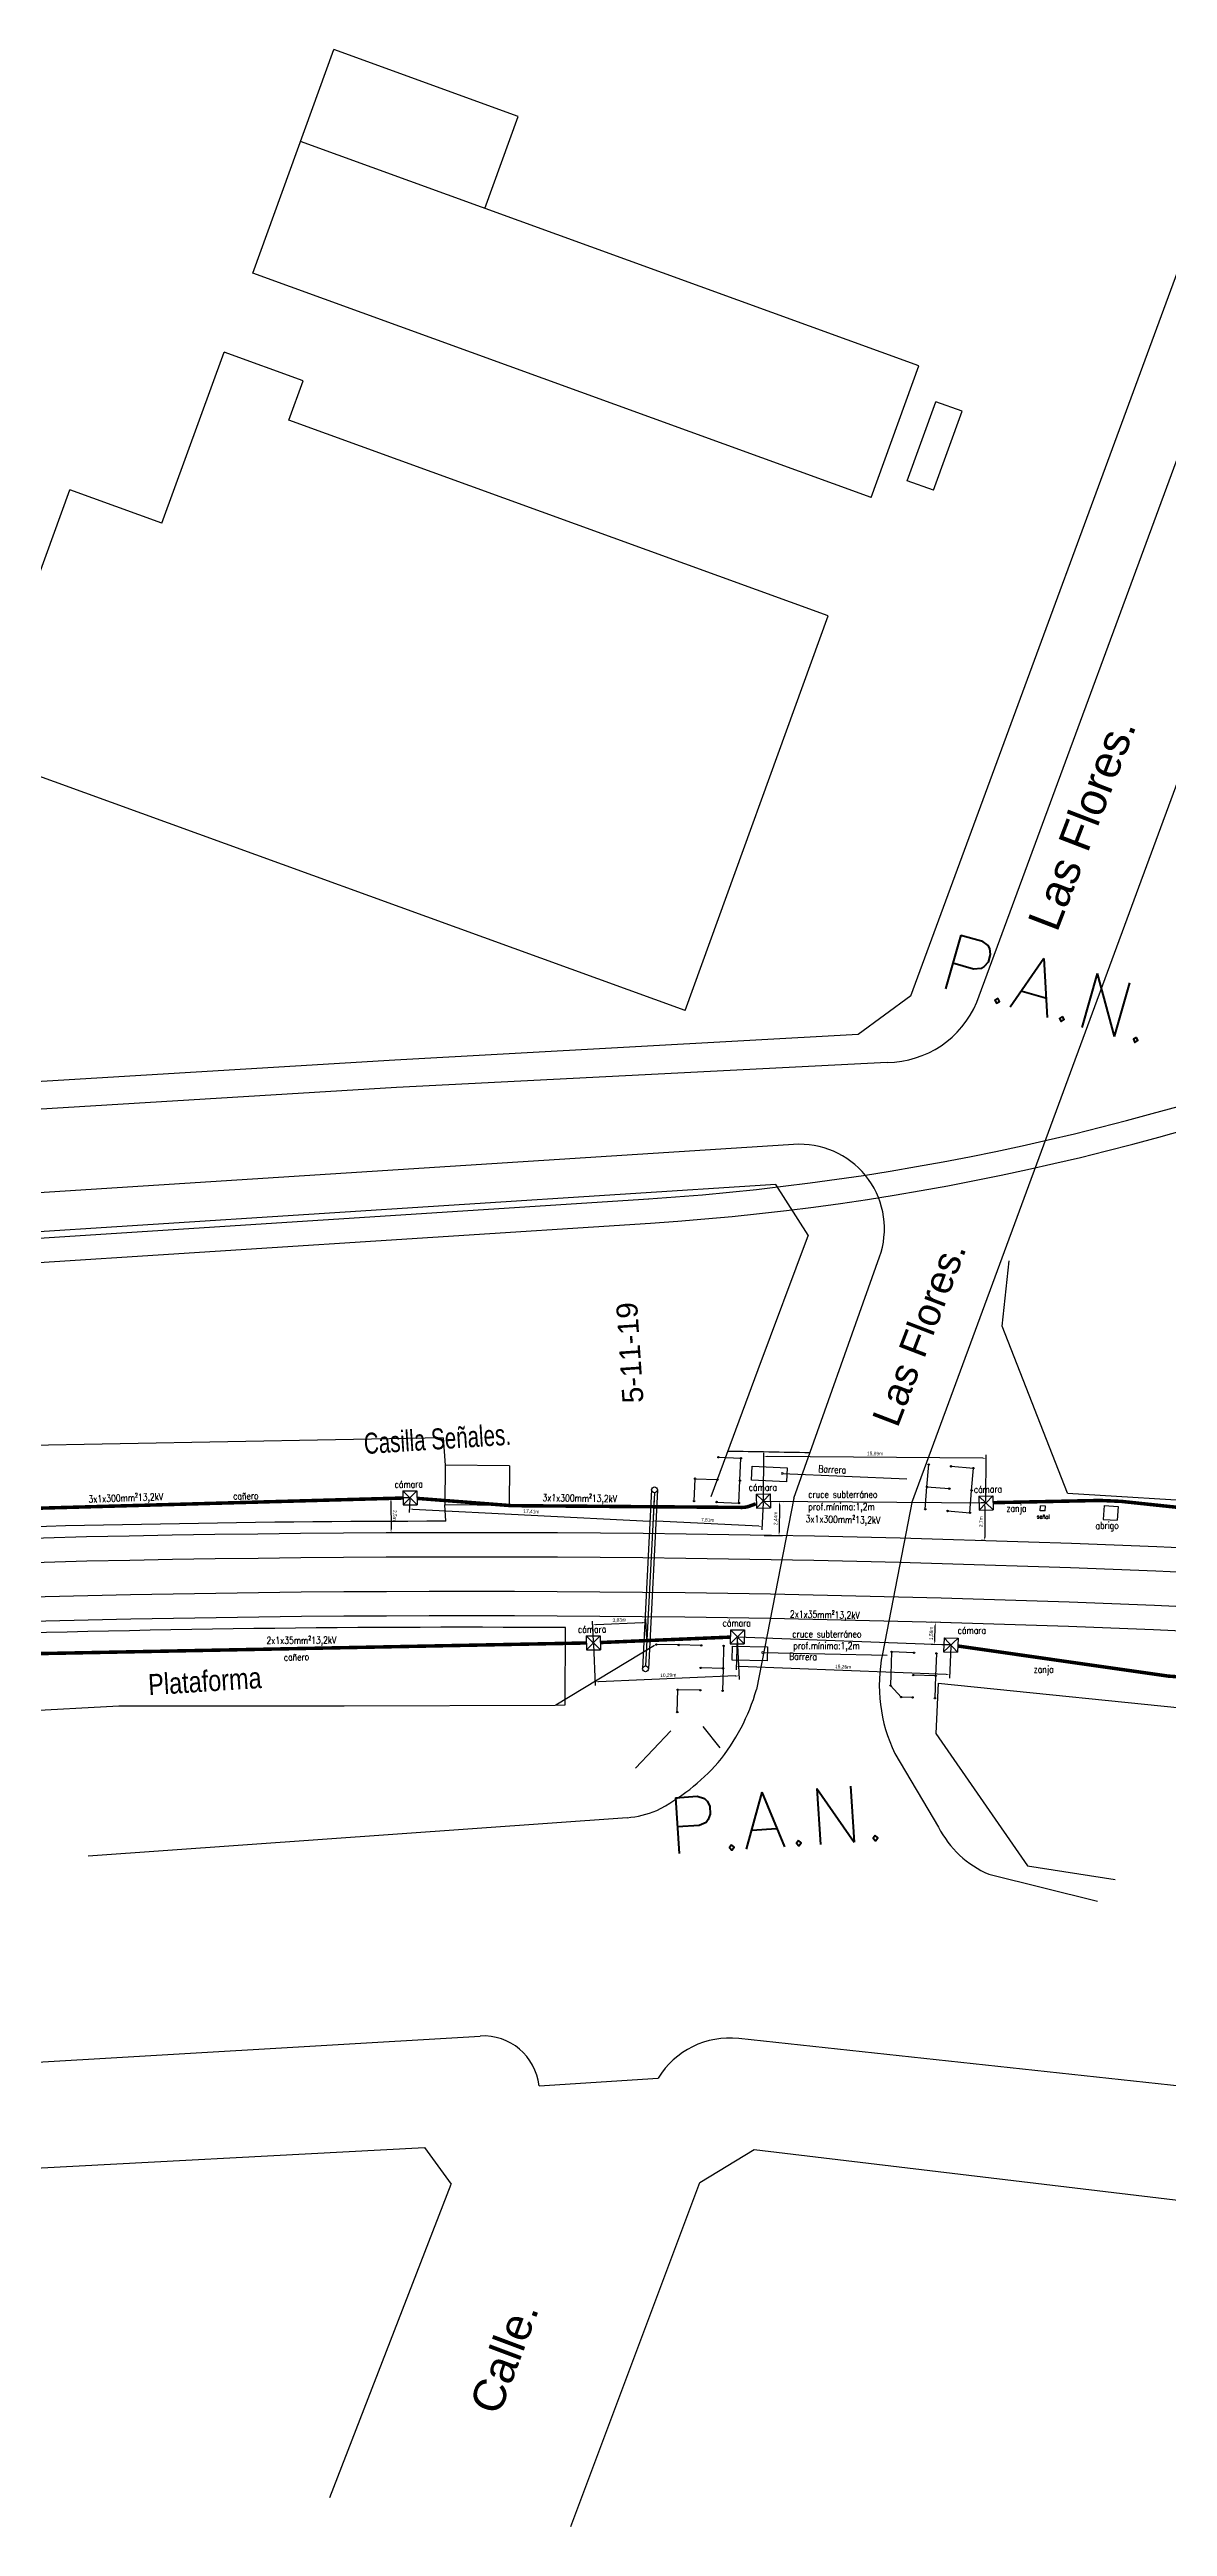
# Model space of a CAD drawing. Header units: millimetres. Extents: x 2168 to 2803, y 1418 to 1620.
# Drawn here: x 2572.3 to 2652.2, y 1440.2 to 1617.2 of the extents above; entities that cross this region are included whole.
import ezdxf

# ---------------------------------------------------------------- set-up
doc = ezdxf.new("R2010")
doc.units = ezdxf.units.MM
doc.linetypes.add('HIDDEN2', pattern=[4.7625, 3.175, -1.5875])
for name, color, linetype in [('CALLES', 8, 'Continuous'), ('EDIFICIOS', 8, 'Continuous'), ('LÌNEA02', 8, 'Continuous'), ('n° de postación', 1, 'Continuous'), ('pórticos', 7, 'Continuous'), ('textos', 7, 'Continuous'), ('Textos catenaria', 7, 'Continuous'), ('TMR', 8, 'Continuous'), ('vías', 8, 'Continuous')]:
    doc.layers.add(name, color=color, linetype=linetype)
doc.styles.add('ROMANS', font='arial.ttf', dxfattribs={"width": 0.7})
doc.styles.add('SIMPLEX', font='simplex.shx', dxfattribs={"width": 0.75})
doc.dimstyles.new('ISO-25', dxfattribs={"dimtxt": 0.25, "dimasz": 0.25, "dimexe": 0.25, "dimexo": 0.1, "dimgap": 0.1, "dimtad": 1, "dimtxsty": 'Standard', "dimcen": 0.25, "dimadec": 0, "dimazin": 0, "dimtfac": 1, "dimtmove": 0, "dimatfit": 3, "dimfxl": 1, "dimarcsym": 0})

# ---------------------------------------------------------------- blocks, each defined once
blk = doc.blocks.new('cámara LDF-LDS')
at = {"color": 6}
for p, q in [((-0.5, 0.5), (0.5, 0.5)), ((-0.5, 0.5), (-0.5, -0.5)), ((-0.5, 0.5), (0.5, -0.5)), ((0.5, 0.5), (-0.5, -0.5)), ((0.5, 0.5), (0.5, -0.5)), ((-0.5, -0.5), (0.5, -0.5))]:
    blk.add_line(p, q, dxfattribs=at)
blk = doc.blocks.new('*D13')
at = {"color": 0, "lineweight": -2, "transparency": 16777216}
for p, q in [((2639.12, 1513.32), (2638.89, 1513.32)), ((2639.14, 1513.07), (2639.14, 1510.87)), ((2639.04, 1510.62), (2638.89, 1510.62))]:
    blk.add_line(p, q, dxfattribs=at)
at = {"color": 0, "transparency": 16777216}
for points in [[(2639.09, 1513.07), (2639.18, 1513.07), (2639.14, 1513.32)], [(2639.09, 1510.87), (2639.18, 1510.87), (2639.14, 1510.62)]]:
    blk.add_solid(points, dxfattribs=at)
at = {"layer": 'Defpoints', "color": 0, "transparency": 16777216}
for p in [(2639.22, 1513.32), (2639.14, 1510.62), (2639.14, 1510.62)]:
    blk.add_point(p, dxfattribs=at)
at = {"color": 0, "transparency": 16777216, "insert": (2638.89, 1511.97), "char_height": 0.25, "attachment_point": 5, "rotation": 90}
blk.add_mtext('2,7m', dxfattribs=at)
blk = doc.blocks.new('*D14')
at = {"color": 0, "lineweight": -2, "transparency": 16777216}
for p, q in [((2611.19, 1503.22), (2611.31, 1500.28)), ((2621.46, 1503.65), (2621.59, 1500.71)), ((2621.33, 1500.95), (2611.55, 1500.54))]:
    blk.add_line(p, q, dxfattribs=at)
at = {"color": 0, "transparency": 16777216}
for points in [[(2611.55, 1500.58), (2611.55, 1500.5), (2611.3, 1500.53)], [(2621.33, 1500.99), (2621.33, 1500.9), (2621.58, 1500.96)]]:
    blk.add_solid(points, dxfattribs=at)
at = {"layer": 'Defpoints', "color": 0, "transparency": 16777216}
for p in [(2611.18, 1503.32), (2621.46, 1503.75), (2611.3, 1500.53)]:
    blk.add_point(p, dxfattribs=at)
at = {"color": 0, "transparency": 16777216, "insert": (2616.53, 1500.99), "char_height": 0.25, "attachment_point": 5, "rotation": 2.3935}
blk.add_mtext('10,29m', dxfattribs=at)
blk = doc.blocks.new('*D15')
at = {"color": 0, "lineweight": -2, "transparency": 16777216}
for p, q in [((2621.46, 1503.65), (2621.37, 1501.39)), ((2636.71, 1503.06), (2636.62, 1500.8)), ((2636.38, 1501.06), (2621.63, 1501.63))]:
    blk.add_line(p, q, dxfattribs=at)
at = {"color": 0, "transparency": 16777216}
for points in [[(2621.63, 1501.67), (2621.63, 1501.59), (2621.38, 1501.64)], [(2636.38, 1501.1), (2636.38, 1501.02), (2636.63, 1501.05)]]:
    blk.add_solid(points, dxfattribs=at)
at = {"layer": 'Defpoints', "color": 0, "transparency": 16777216}
for p in [(2621.46, 1503.75), (2636.71, 1503.16), (2621.38, 1501.64)]:
    blk.add_point(p, dxfattribs=at)
at = {"color": 0, "transparency": 16777216, "insert": (2629.02, 1501.59), "char_height": 0.25, "attachment_point": 5, "rotation": 357.805}
blk.add_mtext('15,26m', dxfattribs=at)
blk = doc.blocks.new('*D16')
at = {"color": 0, "lineweight": -2, "transparency": 16777216}
for p, q in [((2623.33, 1513.54), (2623.36, 1516.89)), ((2639, 1516.51), (2623.6, 1516.64)), ((2639.22, 1513.42), (2639.25, 1516.76))]:
    blk.add_line(p, q, dxfattribs=at)
at = {"color": 0, "transparency": 16777216}
for points in [[(2623.6, 1516.68), (2623.6, 1516.59), (2623.35, 1516.64)], [(2639, 1516.55), (2638.99, 1516.47), (2639.25, 1516.51)]]:
    blk.add_solid(points, dxfattribs=at)
at = {"layer": 'Defpoints', "color": 0, "transparency": 16777216}
for p in [(2623.35, 1516.64), (2623.33, 1513.44), (2639.22, 1513.32)]:
    blk.add_point(p, dxfattribs=at)
at = {"color": 0, "transparency": 16777216, "insert": (2631.3, 1516.82), "char_height": 0.25, "attachment_point": 5, "rotation": 359.5366}
blk.add_mtext('15,89m', dxfattribs=at)
blk = doc.blocks.new('*D17')
at = {"color": 0, "lineweight": -2, "transparency": 16777216}
for p, q in [((2615.52, 1513.74), (2615.42, 1511.78)), ((2622.99, 1511.65), (2615.68, 1512.02)), ((2623.32, 1513.34), (2623.22, 1511.39))]:
    blk.add_line(p, q, dxfattribs=at)
at = {"color": 0, "transparency": 16777216}
for points in [[(2615.69, 1512.06), (2615.68, 1511.98), (2615.44, 1512.03)], [(2622.99, 1511.69), (2622.98, 1511.61), (2623.24, 1511.64)]]:
    blk.add_solid(points, dxfattribs=at)
at = {"layer": 'Defpoints', "color": 0, "transparency": 16777216}
for p in [(2615.53, 1513.84), (2623.33, 1513.44), (2615.44, 1512.03)]:
    blk.add_point(p, dxfattribs=at)
at = {"color": 0, "transparency": 16777216, "insert": (2619.35, 1512.08), "char_height": 0.25, "attachment_point": 5, "rotation": 357.1254}
blk.add_mtext('7,81m', dxfattribs=at)
blk = doc.blocks.new('*D18')
at = {"color": 0, "lineweight": -2, "transparency": 16777216}
for p, q in [((2623.43, 1513.44), (2624.74, 1513.42)), ((2624.48, 1513.17), (2624.45, 1511.23)), ((2623.38, 1511), (2624.69, 1510.98))]:
    blk.add_line(p, q, dxfattribs=at)
at = {"color": 0, "transparency": 16777216}
for points in [[(2624.44, 1513.17), (2624.52, 1513.17), (2624.49, 1513.42)], [(2624.41, 1511.23), (2624.49, 1511.23), (2624.44, 1510.98)]]:
    blk.add_solid(points, dxfattribs=at)
at = {"layer": 'Defpoints', "color": 0, "transparency": 16777216}
for p in [(2623.33, 1513.44), (2623.28, 1511), (2624.44, 1510.98)]:
    blk.add_point(p, dxfattribs=at)
at = {"color": 0, "transparency": 16777216, "insert": (2624.22, 1512.21), "char_height": 0.25, "attachment_point": 5, "rotation": 88.9901}
blk.add_mtext('2,44m', dxfattribs=at)
blk = doc.blocks.new('*D19')
at = {"color": 0, "lineweight": -2, "transparency": 16777216}
for p, q in [((2597.99, 1513.68), (2596.47, 1513.68)), ((2596.72, 1513.43), (2596.73, 1511.43)), ((2597.99, 1511.18), (2596.48, 1511.18))]:
    blk.add_line(p, q, dxfattribs=at)
at = {"color": 0, "transparency": 16777216}
for points in [[(2596.76, 1513.43), (2596.68, 1513.43), (2596.72, 1513.68)], [(2596.77, 1511.43), (2596.69, 1511.43), (2596.73, 1511.18)]]:
    blk.add_solid(points, dxfattribs=at)
at = {"layer": 'Defpoints', "color": 0, "transparency": 16777216}
for p in [(2598.09, 1513.68), (2596.73, 1511.18), (2598.09, 1511.18)]:
    blk.add_point(p, dxfattribs=at)
at = {"color": 0, "transparency": 16777216, "insert": (2596.97, 1512.43), "char_height": 0.25, "attachment_point": 5, "rotation": 270.1899}
blk.add_mtext('2,5m', dxfattribs=at)
blk = doc.blocks.new('*D20')
at = {"color": 0, "lineweight": -2, "transparency": 16777216}
for p, q in [((2598.08, 1513.58), (2598.03, 1512.63)), ((2598.29, 1512.87), (2615.18, 1512.02)), ((2615.47, 1512.71), (2615.42, 1511.76))]:
    blk.add_line(p, q, dxfattribs=at)
at = {"color": 0, "transparency": 16777216}
for points in [[(2598.3, 1512.91), (2598.29, 1512.83), (2598.05, 1512.88)], [(2615.19, 1512.06), (2615.18, 1511.98), (2615.43, 1512.01)]]:
    blk.add_solid(points, dxfattribs=at)
at = {"layer": 'Defpoints', "color": 0, "transparency": 16777216}
for p in [(2598.09, 1513.68), (2615.43, 1512.01), (2615.47, 1512.81)]:
    blk.add_point(p, dxfattribs=at)
at = {"color": 0, "transparency": 16777216, "insert": (2606.75, 1512.69), "char_height": 0.25, "attachment_point": 5, "rotation": 357.1254}
blk.add_mtext('17,41m', dxfattribs=at)
blk = doc.blocks.new('*D35')
at = {"color": 0, "lineweight": -2, "transparency": 16777216}
for p, q in [((2611.18, 1503.42), (2611.12, 1504.86)), ((2611.38, 1504.62), (2614.7, 1504.76)), ((2615, 1503.58), (2614.94, 1505.02))]:
    blk.add_line(p, q, dxfattribs=at)
at = {"color": 0, "transparency": 16777216}
for points in [[(2611.38, 1504.66), (2611.38, 1504.57), (2611.13, 1504.61)], [(2614.7, 1504.8), (2614.7, 1504.71), (2614.95, 1504.77)]]:
    blk.add_solid(points, dxfattribs=at)
at = {"layer": 'Defpoints', "color": 0, "transparency": 16777216}
for p in [(2614.95, 1504.77), (2611.18, 1503.32), (2615.01, 1503.48)]:
    blk.add_point(p, dxfattribs=at)
at = {"color": 0, "transparency": 16777216, "insert": (2613.03, 1504.93), "char_height": 0.25, "attachment_point": 5, "rotation": 2.3935}
blk.add_mtext('3,83m', dxfattribs=at)
blk = doc.blocks.new('*D36')
at = {"color": 0, "lineweight": -2, "transparency": 16777216}
for p, q in [((2636.66, 1504.75), (2635.36, 1504.79)), ((2636.61, 1503.17), (2635.31, 1503.2)), ((2635.57, 1503.45), (2635.6, 1504.53))]:
    blk.add_line(p, q, dxfattribs=at)
at = {"color": 0, "transparency": 16777216}
for points in [[(2635.56, 1504.53), (2635.64, 1504.53), (2635.6, 1504.78)], [(2635.52, 1503.45), (2635.61, 1503.45), (2635.56, 1503.2)]]:
    blk.add_solid(points, dxfattribs=at)
at = {"layer": 'Defpoints', "color": 0, "transparency": 16777216}
for p in [(2635.6, 1504.78), (2636.76, 1504.75), (2636.71, 1503.16)]:
    blk.add_point(p, dxfattribs=at)
at = {"color": 0, "transparency": 16777216, "insert": (2635.34, 1504), "char_height": 0.25, "attachment_point": 5, "rotation": 88.3399}
blk.add_mtext('1,58m', dxfattribs=at)

msp = doc.modelspace()

# ---------------------------------------------------------------- linework, layer by layer
at = {"color": 3}
for p, q in [((2623.327, 1513.444), (2639.219, 1513.315)), ((2621.461, 1503.748), (2636.713, 1503.164))]:
    msp.add_line(p, q, dxfattribs=at)
for p, q in [((2643.106, 1512.75), (2643.117, 1513.1)), ((2643.456, 1512.74), (2643.106, 1512.75)), ((2643.467, 1513.09), (2643.117, 1513.1)), ((2643.456, 1512.74), (2643.467, 1513.09))]:
    msp.add_line(p, q)
at = {"color": 8}
for p, q in [((2647.662, 1513.135), (2647.6, 1512.137)), ((2647.6, 1512.137), (2648.598, 1512.075)), ((2647.662, 1513.135), (2648.66, 1513.073)), ((2648.66, 1513.073), (2648.598, 1512.075))]:
    msp.add_line(p, q, dxfattribs=at)
at = {"color": 5, "linetype": 'HIDDEN2', "ltscale": 0.25, "const_width": 0.25}
msp.add_lwpolyline([(2622.784, 1513.25), (2622.315, 1513.082, -0.0879164), (2621.799, 1512.995), (2605.403, 1513.12, -0.0173384), (2605.299, 1513.125), (2598.586, 1513.642)], format="xyb", dxfattribs=at)
for points in [[(2689.74, 1510.173), (2670.04, 1511.993), (2654.512, 1512.831), (2648.891, 1513.427), (2647.362, 1513.494), (2639.719, 1513.335)], [(2611.684, 1503.34), (2620.969, 1503.728)], [(2637.194, 1503.095), (2652.214, 1500.944), (2668.794, 1499.743), (2684.592, 1499.018), (2689.949, 1499.762)]]:
    msp.add_lwpolyline(points, dxfattribs=at)
at = {"layer": 'CALLES'}
for p, q in [((2630.084, 1546.789), (2596.996, 1544.959)), ((2596.996, 1544.959), (2483, 1538.025)), ((2632.172, 1544.786), (2597.122, 1543.003)), ((2597.122, 1543.003), (2480.731, 1535.895)), ((2625.861, 1538.95), (2371.176, 1522.612)), ((2640.388, 1525.94), (2640.884, 1530.606)), ((2645.057, 1514.026), (2640.388, 1525.94)), ((2625.5, 1513.661), (2622.834, 1499.986)), ((2633.962, 1513.467), (2631.83, 1502.53)), ((2645.057, 1514.026), (2664.23, 1512.835)), ((2635.818, 1500.426), (2635.634, 1496.837)), ((2635.818, 1500.426), (2679.827, 1495.958)), ((2616.709, 1497.023), (2614.195, 1494.358)), ((2618.99, 1497.332), (2620.211, 1495.803)), ((2635.634, 1496.837), (2642.2, 1487.393)), ((2632.71, 1495.413), (2635.831, 1490.136)), ((2613.586, 1490.82), (2575.101, 1488.073)), ((2642.2, 1487.393), (2648.46, 1486.412)), ((2639.432, 1486.777), (2647.194, 1484.858)), ((2739.353, 1462.333), (2621.56, 1475.036)), ((2453.068, 1459.4), (2599.108, 1467.265)), ((2599.108, 1467.265), (2601.021, 1464.629)), ((2618.774, 1464.752), (2622.671, 1467.122)), ((2622.671, 1467.122), (2739.775, 1453.073)), ((2592.354, 1442.236), (2601.021, 1464.629)), ((2609.564, 1440.171), (2618.774, 1464.752))]:
    msp.add_line(p, q, dxfattribs=at)
for centre, radius, start, end in [((2625.927, 1532.908), 6.042, 340.52603, 90.62656), ((2642.938, 1500.291), 11.332, 168.60389, 205.49711), ((2608.677, 1504.087), 14.739, 320.74188, 343.84437), ((2608.87, 1504.621), 14.937, 297.28789, 318.68523), ((2612.965, 1497.915), 7.122, 274.99905, 292.7373), ((2642.408, 1493.577), 7.423, 207.62376, 246.36484), ((2620.916, 1469.071), 6, 83.84506, 148.42352)]:
    msp.add_arc(centre, radius, start, end, dxfattribs=at)
at = {"layer": 'EDIFICIOS'}
for p, q in [((2586.847, 1601.201), (2592.645, 1617.181)), ((2605.806, 1612.406), (2592.645, 1617.181)), ((2603.418, 1605.826), (2605.806, 1612.406)), ((2634.439, 1594.571), (2590.258, 1610.601)), ((2631.029, 1585.17), (2586.847, 1601.201)), ((2580.367, 1583.34), (2584.801, 1595.56)), ((2590.441, 1593.514), (2584.801, 1595.56)), ((2589.418, 1590.694), (2590.441, 1593.514)), ((2631.029, 1585.17), (2634.439, 1594.571)), ((2633.591, 1586.368), (2635.637, 1592.009)), ((2635.471, 1585.686), (2637.517, 1591.327)), ((2637.517, 1591.327), (2635.637, 1592.009)), ((2627.959, 1576.71), (2589.418, 1590.694)), ((2635.471, 1585.686), (2633.591, 1586.368)), ((2566.965, 1566.926), (2573.786, 1585.727)), ((2580.367, 1583.34), (2573.786, 1585.727)), ((2617.727, 1548.509), (2627.959, 1576.71)), ((2617.727, 1548.509), (2566.965, 1566.926)), ((2600.596, 1516.008), (2600.567, 1513.178)), ((2605.186, 1515.962), (2600.596, 1516.008)), ((2605.186, 1515.962), (2605.157, 1513.132)), ((2605.157, 1513.132), (2600.567, 1513.178))]:
    msp.add_line(p, q, dxfattribs=at)
at = {"layer": 'LÌNEA02'}
for p, q in [((2633.849, 1549.559), (2656.85, 1612.027)), ((2638.58, 1549.097), (2661.122, 1610.314)), ((2633.936, 1513.331), (2668.55, 1607.335)), ((2633.849, 1549.559), (2630.084, 1546.789)), ((2625.5, 1513.661), (2631.624, 1530.894)), ((2600.446, 1517.969), (2569.693, 1517.4)), ((2600.446, 1517.969), (2600.596, 1516.008)), ((2600.643, 1512.007), (2600.567, 1513.178)), ((2450.241, 1466.152), (2603.086, 1475.221)), ((2607.299, 1471.665), (2615.805, 1472.212))]:
    msp.add_line(p, q, dxfattribs=at)
at = {"layer": 'LÌNEA02', "color": 11, "const_width": 0.25}
for points in [[(2597.586, 1513.667), (2539.213, 1512.035)], [(2547.029, 1502.071), (2610.681, 1503.309)]]:
    msp.add_lwpolyline(points, dxfattribs=at)
at = {"layer": 'LÌNEA02'}
for centre, radius, start, end in [((2632.057, 1551.874), 7.09, 270.92537, 336.93713), ((2602.081, 308.218), 1203.79, 90.068443, 94.206742), ((2603.323, 1471.228), 4, 6.26394, 93.39579)]:
    msp.add_arc(centre, radius, start, end, dxfattribs=at)
at = {"layer": 'pórticos'}
for p, q in [((2615.337, 1514.261), (2614.695, 1501.473)), ((2615.536, 1514.041), (2614.915, 1501.672)), ((2615.756, 1514.24), (2615.114, 1501.452))]:
    msp.add_line(p, q, dxfattribs=at)
for centre in [(2615.547, 1514.251), (2614.905, 1501.462)]:
    msp.add_circle(centre, 0.21, dxfattribs=at)
at = {"layer": 'TMR'}
for p, q in [((2624.205, 1536.069), (2325.983, 1516.927)), ((2626.516, 1532.445), (2624.205, 1536.069)), ((2626.516, 1532.445), (2622.938, 1522.823)), ((2622.937, 1522.819), (2619.569, 1513.761)), ((2620.117, 1516.578), (2621.715, 1516.508)), ((2621.645, 1514.91), (2621.715, 1516.508)), ((2624.671, 1515.428), (2633.562, 1515.038)), ((2635.011, 1514.459), (2635.133, 1516.054)), ((2636.729, 1515.932), (2638.324, 1515.809)), ((2638.201, 1514.214), (2638.324, 1515.809)), ((2618.378, 1513.451), (2618.448, 1515.05)), ((2618.448, 1515.05), (2620.047, 1514.98)), ((2621.575, 1513.311), (2621.645, 1514.91)), ((2634.888, 1512.864), (2635.011, 1514.459)), ((2635.011, 1514.459), (2636.606, 1514.336)), ((2638.079, 1512.618), (2638.201, 1514.214)), ((2619.977, 1513.381), (2621.575, 1513.311)), ((2636.484, 1512.741), (2638.079, 1512.618)), ((2615.553, 1503.122), (2608.494, 1498.873)), ((2609.158, 1498.876), (2609.187, 1504.407)), ((2617.281, 1503.165), (2615.682, 1503.199)), ((2618.881, 1503.13), (2617.281, 1503.165)), ((2620.481, 1503.096), (2620.446, 1501.496)), ((2620.446, 1501.496), (2618.846, 1501.531)), ((2620.446, 1501.496), (2620.411, 1499.897)), ((2623.271, 1502.63), (2632.169, 1502.438)), ((2632.432, 1501.067), (2632.405, 1500.267)), ((2632.485, 1502.666), (2632.432, 1501.067)), ((2634.085, 1502.612), (2632.485, 1502.666)), ((2635.684, 1502.558), (2635.63, 1500.959)), ((2617.178, 1498.366), (2617.212, 1499.966)), ((2618.812, 1499.931), (2617.212, 1499.966)), ((2633.177, 1499.441), (2632.405, 1500.267)), ((2633.977, 1499.414), (2633.177, 1499.441)), ((2635.63, 1500.959), (2634.031, 1501.013)), ((2635.63, 1500.959), (2635.576, 1499.36)), ((2570.263, 1498.437), (2577.281, 1498.817)), ((2577.281, 1498.817), (2593.375, 1498.811)), ((2593.375, 1498.811), (2608.44, 1498.873)), ((2608.44, 1498.873), (2609.158, 1498.876))]:
    msp.add_line(p, q, dxfattribs=at)
for points in [[(2624.979, 1514.826), (2622.481, 1514.936), (2622.525, 1515.935), (2625.023, 1515.825)], [(2623.593, 1502.035), (2621.093, 1502.089), (2621.115, 1503.089), (2623.614, 1503.035)]]:
    msp.add_lwpolyline(points, close=True, dxfattribs=at)
at = {"layer": 'TMR', "const_width": 0.05}
for points in [[(2624.596, 1515.431, 1), (2624.746, 1515.425, 1)], [(2623.346, 1502.628, -1), (2623.196, 1502.632, -1)]]:
    msp.add_lwpolyline(points, format="xyb", close=True, dxfattribs=at)
at = {"layer": 'TMR'}
for centre in [(2620.117, 1516.578), (2621.715, 1516.508), (2635.133, 1516.054), (2636.729, 1515.932), (2638.324, 1515.809), (2618.378, 1513.451), (2618.448, 1515.05), (2620.047, 1514.98), (2621.645, 1514.91), (2635.011, 1514.459), (2636.606, 1514.336), (2638.201, 1514.214), (2619.977, 1513.381), (2621.575, 1513.311), (2634.888, 1512.864), (2636.484, 1512.741), (2638.079, 1512.618), (2615.682, 1503.199), (2617.281, 1503.165), (2618.881, 1503.13), (2620.481, 1503.096), (2618.846, 1501.531), (2620.446, 1501.496), (2632.485, 1502.666), (2634.031, 1501.013), (2634.085, 1502.612), (2635.684, 1502.558), (2617.212, 1499.966), (2618.812, 1499.931), (2620.411, 1499.897), (2632.405, 1500.267), (2633.177, 1499.441), (2633.977, 1499.414), (2635.576, 1499.36), (2635.63, 1500.959), (2617.178, 1498.366)]:
    msp.add_circle(centre, 0.05, dxfattribs=at)
for centre, radius, start, end in [((2603.247, 311.454), 1205.67, 88.88779, 89.167188), ((2602.081, 308.218), 1196.21, 89.659645, 94.206742)]:
    msp.add_arc(centre, radius, start, end, dxfattribs=at)
at = {"layer": 'vías'}
for p, q in [((2527.229, 1529.391), (2615.145, 1535.051)), ((2527.341, 1527.654), (2615.257, 1533.315))]:
    msp.add_line(p, q, dxfattribs=at)
for centre, radius, start, end in [((2603.321, 1714.143), 179.482, 273.77122, 312.96903), ((2603.321, 1714.143), 181.221, 273.77648, 312.97243), ((2602.081, 308.218), 1202.97, 84.878946, 94.206742), ((2602.081, 308.218), 1201.23, 84.878946, 94.206742), ((2602.081, 308.218), 1198.77, 84.878946, 94.206742), ((2602.081, 308.218), 1197.03, 84.878946, 94.206742)]:
    msp.add_arc(centre, radius, start, end, dxfattribs=at)

# ---------------------------------------------------------------- block references
for p, rotation in [((2598.085, 1513.681), 1.255503035688752), ((2623.327, 1513.444), 1.255503035688752), ((2639.219, 1513.315), 1.255503035688752), ((2611.181, 1503.319), 1.255503035688752), ((2621.461, 1503.748), 359.0332870687302), ((2636.713, 1503.164), 358.2861573037022)]:
    msp.add_blockref('cámara LDF-LDS', p, dxfattribs=dict(rotation=rotation))

# ---------------------------------------------------------------- texts
at = {"layer": 'n° de postación', "style": 'ROMANS'}
msp.add_text('5-11-19', height=1.5, rotation=93.72946, dxfattribs=at).set_placement((2614.766, 1520.497))
at = {"layer": 'textos', "style": 'ROMANS'}
for s, height, rotation, p in [('Las Flores.', 2.3, 69.00321, (2644.3, 1554.029)), ('Las Flores.', 2, 69.00321, (2632.907, 1518.619)), ('Calle.', 2.3, 69.45908, (2604.443, 1448.023))]:
    msp.add_text(s, height=height, rotation=rotation, dxfattribs=at).set_placement(p)
for s, width, p in [('Casilla Señales.', 0.7, (2594.837, 1516.806)), ('Plataforma', 0.8, (2579.432, 1499.571))]:
    msp.add_text(s, height=1.5, rotation=3.68397, dxfattribs=dict(at, width=width)).set_placement(p)
at = {"layer": 'Textos catenaria', "style": 'SIMPLEX'}
for rotation, p in [(344.19246, (2635.68, 1550.238)), (3.72946, (2616.629, 1488.214))]:
    msp.add_text('P.A.N.', height=4, rotation=rotation, dxfattribs=at).set_placement(p)
at = {"layer": 'Textos catenaria', "style": 'SIMPLEX', "width": 0.8}
for s, height, rotation, p in [('3x1x300mm²13,2kV', 0.5, 1.97065, (2575.124, 1513.339)), ('cañero', 0.5, 1.11391, (2585.451, 1513.549)), ('cámara', 0.5, 0.31934, (2596.985, 1514.399)), ('3x1x300mm²13,2kV', 0.5, 359.2273, (2607.544, 1513.444)), ('cámara', 0.5, 0.31934, (2622.277, 1514.176)), ('cámara', 0.5, 0.31934, (2638.355, 1514.043)), ('3x1x300mm²13,2kV', 0.5, 358.86083, (2626.343, 1511.937)), ('zanja', 0.5, 0.31934, (2640.685, 1512.679)), ('señal', 0.3, 358.71393, (2642.848, 1512.199)), ('abrigo', 0.5, 0.31934, (2647.05, 1511.452)), ('cámara', 0.5, 0.31934, (2620.41, 1504.481)), ('2x1x35mm²13,2kV', 0.5, 358.86083, (2625.22, 1505.133)), ('2x1x35mm²13,2kV', 0.5, 0.26376, (2587.832, 1503.242)), ('cámara', 0.5, 0.31934, (2610.081, 1504.036)), ('cámara', 0.5, 0.31934, (2637.205, 1503.95)), ('cañero', 0.5, 1.11391, (2589.068, 1502.038)), ('zanja', 0.5, 0.31934, (2642.631, 1501.179))]:
    msp.add_text(s, height=height, rotation=rotation, dxfattribs=at).set_placement(p)
at = {"layer": 'TMR', "style": 'SIMPLEX', "width": 0.8}
for rotation, p in [(357.48986, (2627.244, 1515.509)), (358.76252, (2625.164, 1502.116))]:
    msp.add_text('Barrera', height=0.5, rotation=rotation, dxfattribs=at).set_placement(p)
at = {"layer": 'TMR', "color": 3, "style": 'SIMPLEX', "width": 0.8}
for s, p in [('cruce subterráneo', (2626.532, 1513.681)), ('prof.mínima:1,2m', (2626.532, 1512.799)), ('cruce subterráneo', (2625.393, 1503.708)), ('prof.mínima:1,2m', (2625.46, 1502.855))]:
    msp.add_text(s, height=0.5, dxfattribs=at).set_placement(p)

# ---------------------------------------------------------------- dimensions: what is measured, and where the dimension line sits
for p1, p2, distance, picture, middle in [((2639.219, 1513.315), (2623.327, 1513.444), -3.194, '*D16', (2631.301, 1516.819)), ((2598.085, 1513.681), (2598.094, 1511.182), -1.365, '*D19', (2596.97, 1512.428)), ((2598.085, 1513.681), (2615.474, 1512.808), -0.803, '*D20', (2606.752, 1512.688)), ((2623.327, 1513.444), (2615.526, 1513.836), 1.808, '*D17', (2619.348, 1512.08)), ((2623.327, 1513.444), (2623.284, 1511.001), 1.161, '*D18', (2624.22, 1512.206)), ((2611.181, 1503.319), (2615.006, 1503.479), 1.288, '*D35', (2613.029, 1504.931)), ((2636.713, 1503.164), (2636.759, 1504.746), 1.154, '*D36', (2635.336, 1503.995)), ((2636.713, 1503.164), (2621.461, 1503.748), 2.113, '*D15', (2629.015, 1501.591))]:
    dim = msp.add_aligned_dim(p1=p1, p2=p2, distance=distance, dimstyle='ISO-25', override={"dimpost": 'm'})
    dim.commit()
    dim.dimension.update_dxf_attribs({"geometry": picture, "text_midpoint": middle})
dim = msp.add_linear_dim(base=(2639.136, 1510.617), p1=(2639.219, 1513.315), p2=(2639.136, 1510.617), angle=90, dimstyle='ISO-25', override={"dimpost": 'm'})
dim.commit()
dim.dimension.update_dxf_attribs({"geometry": '*D13', "text_midpoint": (2638.89, 1511.966)})
dim = msp.add_linear_dim(base=(2611.298, 1500.526), p1=(2621.461, 1503.748), p2=(2611.181, 1503.319), angle=182.39352, dimstyle='ISO-25', override={"dimpost": 'm'})
dim.commit()
dim.dimension.update_dxf_attribs({"geometry": '*D14', "text_midpoint": (2616.535, 1500.745), "dimtype": 161})

doc.saveas('drawing.dxf')
